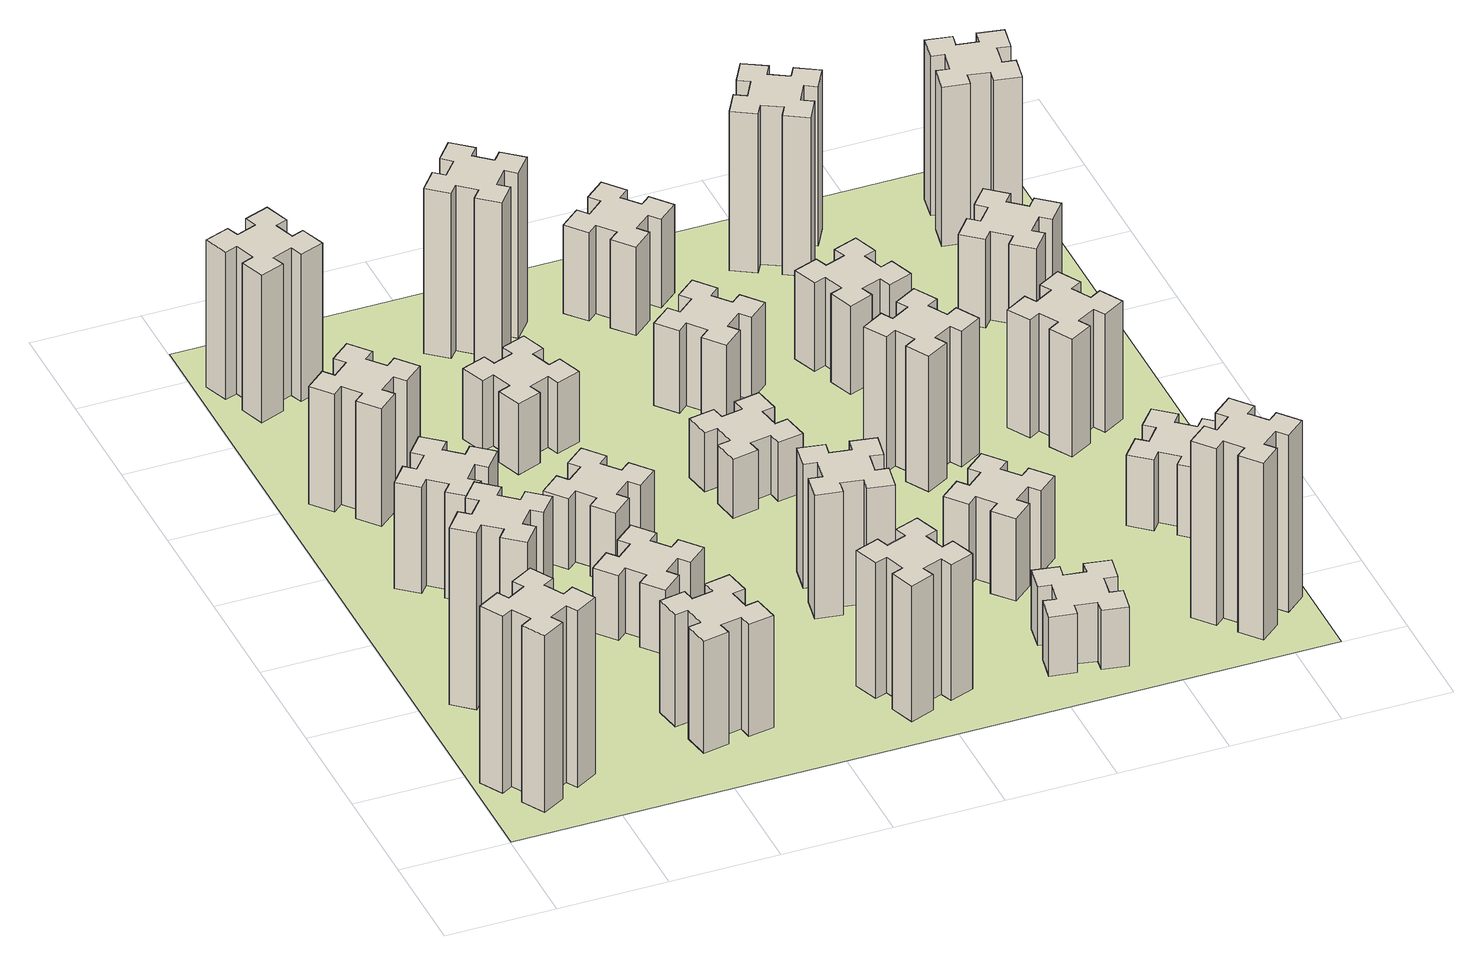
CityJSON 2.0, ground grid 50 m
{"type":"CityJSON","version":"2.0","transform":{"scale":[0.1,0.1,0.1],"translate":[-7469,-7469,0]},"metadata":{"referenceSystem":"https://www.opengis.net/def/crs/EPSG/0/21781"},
"CityObjects":{
"building1":{"type":"Building","attributes":{"class":"1000","function":"1000","usage":"1000","yearOfConstruction":2016,"roofType":"1000","measuredHeight":90,"storeysAboveGround":30,"storeysBelowGround":0},"geometry":[{"type":"Solid","lod":"1","boundaries":[[[[0,1,2,3,4,5,6,7,8,9,10,11,12,13,14,15,16,17,18,19]],[[17,16,20,21]],[[16,15,22,20]],[[15,14,23,22]],[[14,13,24,23]],[[13,12,25,24]],[[12,11,26,25]],[[11,10,27,26]],[[10,9,28,27]],[[9,8,29,28]],[[8,7,30,29]],[[7,6,31,30]],[[6,5,32,31]],[[5,4,33,32]],[[4,3,34,33]],[[3,2,35,34]],[[2,1,36,35]],[[1,0,37,36]],[[0,19,38,37]],[[19,18,39,38]],[[18,17,21,39]],[[24,25,26,27,28,29,30,31,32,33,34,35,36,37,38,39,21,20,22,23]]]]}]},
"building2":{"type":"Building","attributes":{"class":"1000","function":"1000","usage":"1000","yearOfConstruction":2016,"roofType":"1000","measuredHeight":90,"storeysAboveGround":30,"storeysBelowGround":0},"geometry":[{"type":"Solid","lod":"1","boundaries":[[[[40,41,42,43,44,45,46,47,48,49,50,51,52,53,54,55,56,57,58,59]],[[57,56,60,61]],[[56,55,62,60]],[[55,54,63,62]],[[54,53,64,63]],[[53,52,65,64]],[[52,51,66,65]],[[51,50,67,66]],[[50,49,68,67]],[[49,48,69,68]],[[48,47,70,69]],[[47,46,71,70]],[[46,45,72,71]],[[45,44,73,72]],[[44,43,74,73]],[[43,42,75,74]],[[42,41,76,75]],[[41,40,77,76]],[[40,59,78,77]],[[59,58,79,78]],[[58,57,61,79]],[[64,65,66,67,68,69,70,71,72,73,74,75,76,77,78,79,61,60,62,63]]]]}]},
"building3":{"type":"Building","attributes":{"class":"1000","function":"1000","usage":"1000","yearOfConstruction":2016,"roofType":"1000","measuredHeight":54,"storeysAboveGround":30,"storeysBelowGround":0},"geometry":[{"type":"Solid","lod":"1","boundaries":[[[[80,81,82,83,84,85,86,87,88,89,90,91,92,93,94,95,96,97,98,99]],[[97,96,100,101]],[[96,95,102,100]],[[95,94,103,102]],[[94,93,104,103]],[[93,92,105,104]],[[92,91,106,105]],[[91,90,107,106]],[[90,89,108,107]],[[89,88,109,108]],[[88,87,110,109]],[[87,86,111,110]],[[86,85,112,111]],[[85,84,113,112]],[[84,83,114,113]],[[83,82,115,114]],[[82,81,116,115]],[[81,80,117,116]],[[80,99,118,117]],[[99,98,119,118]],[[98,97,101,119]],[[104,105,106,107,108,109,110,111,112,113,114,115,116,117,118,119,101,100,102,103]]]]}]},
"building4":{"type":"Building","attributes":{"class":"1000","function":"1000","usage":"1000","yearOfConstruction":2016,"roofType":"1000","measuredHeight":60,"storeysAboveGround":30,"storeysBelowGround":0},"geometry":[{"type":"Solid","lod":"1","boundaries":[[[[120,121,122,123,124,125,126,127,128,129,130,131,132,133,134,135,136,137,138,139]],[[137,136,140,141]],[[136,135,142,140]],[[135,134,143,142]],[[134,133,144,143]],[[133,132,145,144]],[[132,131,146,145]],[[131,130,147,146]],[[130,129,148,147]],[[129,128,149,148]],[[128,127,150,149]],[[127,126,151,150]],[[126,125,152,151]],[[125,124,153,152]],[[124,123,154,153]],[[123,122,155,154]],[[122,121,156,155]],[[121,120,157,156]],[[120,139,158,157]],[[139,138,159,158]],[[138,137,141,159]],[[144,145,146,147,148,149,150,151,152,153,154,155,156,157,158,159,141,140,142,143]]]]}]},
"building5":{"type":"Building","attributes":{"class":"1000","function":"1000","usage":"1000","yearOfConstruction":2016,"roofType":"1000","measuredHeight":57,"storeysAboveGround":30,"storeysBelowGround":0},"geometry":[{"type":"Solid","lod":"1","boundaries":[[[[160,161,162,163,164,165,166,167,168,169,170,171,172,173,174,175,176,177,178,179]],[[177,176,180,181]],[[176,175,182,180]],[[175,174,183,182]],[[174,173,184,183]],[[173,172,185,184]],[[172,171,186,185]],[[171,170,187,186]],[[170,169,188,187]],[[169,168,189,188]],[[168,167,190,189]],[[167,166,191,190]],[[166,165,192,191]],[[165,164,193,192]],[[164,163,194,193]],[[163,162,195,194]],[[162,161,196,195]],[[161,160,197,196]],[[160,179,198,197]],[[179,178,199,198]],[[178,177,181,199]],[[184,185,186,187,188,189,190,191,192,193,194,195,196,197,198,199,181,180,182,183]]]]}]},
"building6":{"type":"Building","attributes":{"class":"1000","function":"1000","usage":"1000","yearOfConstruction":2016,"roofType":"1000","measuredHeight":75,"storeysAboveGround":30,"storeysBelowGround":0},"geometry":[{"type":"Solid","lod":"1","boundaries":[[[[200,201,202,203,204,205,206,207,208,209,210,211,212,213,214,215,216,217,218,219]],[[217,216,220,221]],[[216,215,222,220]],[[215,214,223,222]],[[214,213,224,223]],[[213,212,225,224]],[[212,211,226,225]],[[211,210,227,226]],[[210,209,228,227]],[[209,208,229,228]],[[208,207,230,229]],[[207,206,231,230]],[[206,205,232,231]],[[205,204,233,232]],[[204,203,234,233]],[[203,202,235,234]],[[202,201,236,235]],[[201,200,237,236]],[[200,219,238,237]],[[219,218,239,238]],[[218,217,221,239]],[[224,225,226,227,228,229,230,231,232,233,234,235,236,237,238,239,221,220,222,223]]]]}]},
"building7":{"type":"Building","attributes":{"class":"1000","function":"1000","usage":"1000","yearOfConstruction":2016,"roofType":"1000","measuredHeight":33,"storeysAboveGround":30,"storeysBelowGround":0},"geometry":[{"type":"Solid","lod":"1","boundaries":[[[[240,241,242,243,244,245,246,247,248,249,250,251,252,253,254,255,256,257,258,259]],[[257,256,260,261]],[[256,255,262,260]],[[255,254,263,262]],[[254,253,264,263]],[[253,252,265,264]],[[252,251,266,265]],[[251,250,267,266]],[[250,249,268,267]],[[249,248,269,268]],[[248,247,270,269]],[[247,246,271,270]],[[246,245,272,271]],[[245,244,273,272]],[[244,243,274,273]],[[243,242,275,274]],[[242,241,276,275]],[[241,240,277,276]],[[240,259,278,277]],[[259,258,279,278]],[[258,257,261,279]],[[264,265,266,267,268,269,270,271,272,273,274,275,276,277,278,279,261,260,262,263]]]]}]},
"building8":{"type":"Building","attributes":{"class":"1000","function":"1000","usage":"1000","yearOfConstruction":2016,"roofType":"1000","measuredHeight":36,"storeysAboveGround":30,"storeysBelowGround":0},"geometry":[{"type":"Solid","lod":"1","boundaries":[[[[280,281,282,283,284,285,286,287,288,289,290,291,292,293,294,295,296,297,298,299]],[[297,296,300,301]],[[296,295,302,300]],[[295,294,303,302]],[[294,293,304,303]],[[293,292,305,304]],[[292,291,306,305]],[[291,290,307,306]],[[290,289,308,307]],[[289,288,309,308]],[[288,287,310,309]],[[287,286,311,310]],[[286,285,312,311]],[[285,284,313,312]],[[284,283,314,313]],[[283,282,315,314]],[[282,281,316,315]],[[281,280,317,316]],[[280,299,318,317]],[[299,298,319,318]],[[298,297,301,319]],[[304,305,306,307,308,309,310,311,312,313,314,315,316,317,318,319,301,300,302,303]]]]}]},
"building9":{"type":"Building","attributes":{"class":"1000","function":"1000","usage":"1000","yearOfConstruction":2016,"roofType":"1000","measuredHeight":36,"storeysAboveGround":30,"storeysBelowGround":0},"geometry":[{"type":"Solid","lod":"1","boundaries":[[[[320,321,322,323,324,325,326,327,328,329,330,331,332,333,334,335,336,337,338,339]],[[337,336,340,341]],[[336,335,342,340]],[[335,334,343,342]],[[334,333,344,343]],[[333,332,345,344]],[[332,331,346,345]],[[331,330,347,346]],[[330,329,348,347]],[[329,328,349,348]],[[328,327,350,349]],[[327,326,351,350]],[[326,325,352,351]],[[325,324,353,352]],[[324,323,354,353]],[[323,322,355,354]],[[322,321,356,355]],[[321,320,357,356]],[[320,339,358,357]],[[339,338,359,358]],[[338,337,341,359]],[[344,345,346,347,348,349,350,351,352,353,354,355,356,357,358,359,341,340,342,343]]]]}]},
"building10":{"type":"Building","attributes":{"class":"1000","function":"1000","usage":"1000","yearOfConstruction":2016,"roofType":"1000","measuredHeight":69,"storeysAboveGround":30,"storeysBelowGround":0},"geometry":[{"type":"Solid","lod":"1","boundaries":[[[[360,361,362,363,364,365,366,367,368,369,370,371,372,373,374,375,376,377,378,379]],[[377,376,380,381]],[[376,375,382,380]],[[375,374,383,382]],[[374,373,384,383]],[[373,372,385,384]],[[372,371,386,385]],[[371,370,387,386]],[[370,369,388,387]],[[369,368,389,388]],[[368,367,390,389]],[[367,366,391,390]],[[366,365,392,391]],[[365,364,393,392]],[[364,363,394,393]],[[363,362,395,394]],[[362,361,396,395]],[[361,360,397,396]],[[360,379,398,397]],[[379,378,399,398]],[[378,377,381,399]],[[384,385,386,387,388,389,390,391,392,393,394,395,396,397,398,399,381,380,382,383]]]]}]},
"building11":{"type":"Building","attributes":{"class":"1000","function":"1000","usage":"1000","yearOfConstruction":2016,"roofType":"1000","measuredHeight":84,"storeysAboveGround":30,"storeysBelowGround":0},"geometry":[{"type":"Solid","lod":"1","boundaries":[[[[400,401,402,403,404,405,406,407,408,409,410,411,412,413,414,415,416,417,418,419]],[[417,416,420,421]],[[416,415,422,420]],[[415,414,423,422]],[[414,413,424,423]],[[413,412,425,424]],[[412,411,426,425]],[[411,410,427,426]],[[410,409,428,427]],[[409,408,429,428]],[[408,407,430,429]],[[407,406,431,430]],[[406,405,432,431]],[[405,404,433,432]],[[404,403,434,433]],[[403,402,435,434]],[[402,401,436,435]],[[401,400,437,436]],[[400,419,438,437]],[[419,418,439,438]],[[418,417,421,439]],[[424,425,426,427,428,429,430,431,432,433,434,435,436,437,438,439,421,420,422,423]]]]}]},
"building12":{"type":"Building","attributes":{"class":"1000","function":"1000","usage":"1000","yearOfConstruction":2016,"roofType":"1000","measuredHeight":63,"storeysAboveGround":30,"storeysBelowGround":0},"geometry":[{"type":"Solid","lod":"1","boundaries":[[[[440,441,442,443,444,445,446,447,448,449,450,451,452,453,454,455,456,457,458,459]],[[457,456,460,461]],[[456,455,462,460]],[[455,454,463,462]],[[454,453,464,463]],[[453,452,465,464]],[[452,451,466,465]],[[451,450,467,466]],[[450,449,468,467]],[[449,448,469,468]],[[448,447,470,469]],[[447,446,471,470]],[[446,445,472,471]],[[445,444,473,472]],[[444,443,474,473]],[[443,442,475,474]],[[442,441,476,475]],[[441,440,477,476]],[[440,459,478,477]],[[459,458,479,478]],[[458,457,461,479]],[[464,465,466,467,468,469,470,471,472,473,474,475,476,477,478,479,461,460,462,463]]]]}]},
"building13":{"type":"Building","attributes":{"class":"1000","function":"1000","usage":"1000","yearOfConstruction":2016,"roofType":"1000","measuredHeight":30,"storeysAboveGround":30,"storeysBelowGround":0},"geometry":[{"type":"Solid","lod":"1","boundaries":[[[[480,481,482,483,484,485,486,487,488,489,490,491,492,493,494,495,496,497,498,499]],[[497,496,500,501]],[[496,495,502,500]],[[495,494,503,502]],[[494,493,504,503]],[[493,492,505,504]],[[492,491,506,505]],[[491,490,507,506]],[[490,489,508,507]],[[489,488,509,508]],[[488,487,510,509]],[[487,486,511,510]],[[486,485,512,511]],[[485,484,513,512]],[[484,483,514,513]],[[483,482,515,514]],[[482,481,516,515]],[[481,480,517,516]],[[480,499,518,517]],[[499,498,519,518]],[[498,497,501,519]],[[504,505,506,507,508,509,510,511,512,513,514,515,516,517,518,519,501,500,502,503]]]]}]},
"building14":{"type":"Building","attributes":{"class":"1000","function":"1000","usage":"1000","yearOfConstruction":2016,"roofType":"1000","measuredHeight":42,"storeysAboveGround":30,"storeysBelowGround":0},"geometry":[{"type":"Solid","lod":"1","boundaries":[[[[520,521,522,523,524,525,526,527,528,529,530,531,532,533,534,535,536,537,538,539]],[[537,536,540,541]],[[536,535,542,540]],[[535,534,543,542]],[[534,533,544,543]],[[533,532,545,544]],[[532,531,546,545]],[[531,530,547,546]],[[530,529,548,547]],[[529,528,549,548]],[[528,527,550,549]],[[527,526,551,550]],[[526,525,552,551]],[[525,524,553,552]],[[524,523,554,553]],[[523,522,555,554]],[[522,521,556,555]],[[521,520,557,556]],[[520,539,558,557]],[[539,538,559,558]],[[538,537,541,559]],[[544,545,546,547,548,549,550,551,552,553,554,555,556,557,558,559,541,540,542,543]]]]}]},
"building15":{"type":"Building","attributes":{"class":"1000","function":"1000","usage":"1000","yearOfConstruction":2016,"roofType":"1000","measuredHeight":30,"storeysAboveGround":30,"storeysBelowGround":0},"geometry":[{"type":"Solid","lod":"1","boundaries":[[[[560,561,562,563,564,565,566,567,568,569,570,571,572,573,574,575,576,577,578,579]],[[577,576,580,581]],[[576,575,582,580]],[[575,574,583,582]],[[574,573,584,583]],[[573,572,585,584]],[[572,571,586,585]],[[571,570,587,586]],[[570,569,588,587]],[[569,568,589,588]],[[568,567,590,589]],[[567,566,591,590]],[[566,565,592,591]],[[565,564,593,592]],[[564,563,594,593]],[[563,562,595,594]],[[562,561,596,595]],[[561,560,597,596]],[[560,579,598,597]],[[579,578,599,598]],[[578,577,581,599]],[[584,585,586,587,588,589,590,591,592,593,594,595,596,597,598,599,581,580,582,583]]]]}]},
"building16":{"type":"Building","attributes":{"class":"1000","function":"1000","usage":"1000","yearOfConstruction":2016,"roofType":"1000","measuredHeight":45,"storeysAboveGround":30,"storeysBelowGround":0},"geometry":[{"type":"Solid","lod":"1","boundaries":[[[[600,601,602,603,604,605,606,607,608,609,610,611,612,613,614,615,616,617,618,619]],[[617,616,620,621]],[[616,615,622,620]],[[615,614,623,622]],[[614,613,624,623]],[[613,612,625,624]],[[612,611,626,625]],[[611,610,627,626]],[[610,609,628,627]],[[609,608,629,628]],[[608,607,630,629]],[[607,606,631,630]],[[606,605,632,631]],[[605,604,633,632]],[[604,603,634,633]],[[603,602,635,634]],[[602,601,636,635]],[[601,600,637,636]],[[600,619,638,637]],[[619,618,639,638]],[[618,617,621,639]],[[624,625,626,627,628,629,630,631,632,633,634,635,636,637,638,639,621,620,622,623]]]]}]},
"building17":{"type":"Building","attributes":{"class":"1000","function":"1000","usage":"1000","yearOfConstruction":2016,"roofType":"1000","measuredHeight":42,"storeysAboveGround":30,"storeysBelowGround":0},"geometry":[{"type":"Solid","lod":"1","boundaries":[[[[640,641,642,643,644,645,646,647,648,649,650,651,652,653,654,655,656,657,658,659]],[[657,656,660,661]],[[656,655,662,660]],[[655,654,663,662]],[[654,653,664,663]],[[653,652,665,664]],[[652,651,666,665]],[[651,650,667,666]],[[650,649,668,667]],[[649,648,669,668]],[[648,647,670,669]],[[647,646,671,670]],[[646,645,672,671]],[[645,644,673,672]],[[644,643,674,673]],[[643,642,675,674]],[[642,641,676,675]],[[641,640,677,676]],[[640,659,678,677]],[[659,658,679,678]],[[658,657,661,679]],[[664,665,666,667,668,669,670,671,672,673,674,675,676,677,678,679,661,660,662,663]]]]}]},
"building18":{"type":"Building","attributes":{"class":"1000","function":"1000","usage":"1000","yearOfConstruction":2016,"roofType":"1000","measuredHeight":69,"storeysAboveGround":30,"storeysBelowGround":0},"geometry":[{"type":"Solid","lod":"1","boundaries":[[[[680,681,682,683,684,685,686,687,688,689,690,691,692,693,694,695,696,697,698,699]],[[697,696,700,701]],[[696,695,702,700]],[[695,694,703,702]],[[694,693,704,703]],[[693,692,705,704]],[[692,691,706,705]],[[691,690,707,706]],[[690,689,708,707]],[[689,688,709,708]],[[688,687,710,709]],[[687,686,711,710]],[[686,685,712,711]],[[685,684,713,712]],[[684,683,714,713]],[[683,682,715,714]],[[682,681,716,715]],[[681,680,717,716]],[[680,699,718,717]],[[699,698,719,718]],[[698,697,701,719]],[[704,705,706,707,708,709,710,711,712,713,714,715,716,717,718,719,701,700,702,703]]]]}]},
"building19":{"type":"Building","attributes":{"class":"1000","function":"1000","usage":"1000","yearOfConstruction":2016,"roofType":"1000","measuredHeight":45,"storeysAboveGround":30,"storeysBelowGround":0},"geometry":[{"type":"Solid","lod":"1","boundaries":[[[[720,721,722,723,724,725,726,727,728,729,730,731,732,733,734,735,736,737,738,739]],[[737,736,740,741]],[[736,735,742,740]],[[735,734,743,742]],[[734,733,744,743]],[[733,732,745,744]],[[732,731,746,745]],[[731,730,747,746]],[[730,729,748,747]],[[729,728,749,748]],[[728,727,750,749]],[[727,726,751,750]],[[726,725,752,751]],[[725,724,753,752]],[[724,723,754,753]],[[723,722,755,754]],[[722,721,756,755]],[[721,720,757,756]],[[720,739,758,757]],[[739,738,759,758]],[[738,737,741,759]],[[744,745,746,747,748,749,750,751,752,753,754,755,756,757,758,759,741,740,742,743]]]]}]},
"building20":{"type":"Building","attributes":{"class":"1000","function":"1000","usage":"1000","yearOfConstruction":2016,"roofType":"1000","measuredHeight":90,"storeysAboveGround":30,"storeysBelowGround":0},"geometry":[{"type":"Solid","lod":"1","boundaries":[[[[760,761,762,763,764,765,766,767,768,769,770,771,772,773,774,775,776,777,778,779]],[[777,776,780,781]],[[776,775,782,780]],[[775,774,783,782]],[[774,773,784,783]],[[773,772,785,784]],[[772,771,786,785]],[[771,770,787,786]],[[770,769,788,787]],[[769,768,789,788]],[[768,767,790,789]],[[767,766,791,790]],[[766,765,792,791]],[[765,764,793,792]],[[764,763,794,793]],[[763,762,795,794]],[[762,761,796,795]],[[761,760,797,796]],[[760,779,798,797]],[[779,778,799,798]],[[778,777,781,799]],[[784,785,786,787,788,789,790,791,792,793,794,795,796,797,798,799,781,780,782,783]]]]}]},
"building21":{"type":"Building","attributes":{"class":"1000","function":"1000","usage":"1000","yearOfConstruction":2016,"roofType":"1000","measuredHeight":81,"storeysAboveGround":30,"storeysBelowGround":0},"geometry":[{"type":"Solid","lod":"1","boundaries":[[[[800,801,802,803,804,805,806,807,808,809,810,811,812,813,814,815,816,817,818,819]],[[817,816,820,821]],[[816,815,822,820]],[[815,814,823,822]],[[814,813,824,823]],[[813,812,825,824]],[[812,811,826,825]],[[811,810,827,826]],[[810,809,828,827]],[[809,808,829,828]],[[808,807,830,829]],[[807,806,831,830]],[[806,805,832,831]],[[805,804,833,832]],[[804,803,834,833]],[[803,802,835,834]],[[802,801,836,835]],[[801,800,837,836]],[[800,819,838,837]],[[819,818,839,838]],[[818,817,821,839]],[[824,825,826,827,828,829,830,831,832,833,834,835,836,837,838,839,821,820,822,823]]]]}]},
"building22":{"type":"Building","attributes":{"class":"1000","function":"1000","usage":"1000","yearOfConstruction":2016,"roofType":"1000","measuredHeight":36,"storeysAboveGround":30,"storeysBelowGround":0},"geometry":[{"type":"Solid","lod":"1","boundaries":[[[[840,841,842,843,844,845,846,847,848,849,850,851,852,853,854,855,856,857,858,859]],[[857,856,860,861]],[[856,855,862,860]],[[855,854,863,862]],[[854,853,864,863]],[[853,852,865,864]],[[852,851,866,865]],[[851,850,867,866]],[[850,849,868,867]],[[849,848,869,868]],[[848,847,870,869]],[[847,846,871,870]],[[846,845,872,871]],[[845,844,873,872]],[[844,843,874,873]],[[843,842,875,874]],[[842,841,876,875]],[[841,840,877,876]],[[840,859,878,877]],[[859,858,879,878]],[[858,857,861,879]],[[864,865,866,867,868,869,870,871,872,873,874,875,876,877,878,879,861,860,862,863]]]]}]},
"building23":{"type":"Building","attributes":{"class":"1000","function":"1000","usage":"1000","yearOfConstruction":2016,"roofType":"1000","measuredHeight":60,"storeysAboveGround":30,"storeysBelowGround":0},"geometry":[{"type":"Solid","lod":"1","boundaries":[[[[880,881,882,883,884,885,886,887,888,889,890,891,892,893,894,895,896,897,898,899]],[[897,896,900,901]],[[896,895,902,900]],[[895,894,903,902]],[[894,893,904,903]],[[893,892,905,904]],[[892,891,906,905]],[[891,890,907,906]],[[890,889,908,907]],[[889,888,909,908]],[[888,887,910,909]],[[887,886,911,910]],[[886,885,912,911]],[[885,884,913,912]],[[884,883,914,913]],[[883,882,915,914]],[[882,881,916,915]],[[881,880,917,916]],[[880,899,918,917]],[[899,898,919,918]],[[898,897,901,919]],[[904,905,906,907,908,909,910,911,912,913,914,915,916,917,918,919,901,900,902,903]]]]}]},
"building24":{"type":"Building","attributes":{"class":"1000","function":"1000","usage":"1000","yearOfConstruction":2016,"roofType":"1000","measuredHeight":45,"storeysAboveGround":30,"storeysBelowGround":0},"geometry":[{"type":"Solid","lod":"1","boundaries":[[[[920,921,922,923,924,925,926,927,928,929,930,931,932,933,934,935,936,937,938,939]],[[937,936,940,941]],[[936,935,942,940]],[[935,934,943,942]],[[934,933,944,943]],[[933,932,945,944]],[[932,931,946,945]],[[931,930,947,946]],[[930,929,948,947]],[[929,928,949,948]],[[928,927,950,949]],[[927,926,951,950]],[[926,925,952,951]],[[925,924,953,952]],[[924,923,954,953]],[[923,922,955,954]],[[922,921,956,955]],[[921,920,957,956]],[[920,939,958,957]],[[939,938,959,958]],[[938,937,941,959]],[[944,945,946,947,948,949,950,951,952,953,954,955,956,957,958,959,941,940,942,943]]]]}]},
"building25":{"type":"Building","attributes":{"class":"1000","function":"1000","usage":"1000","yearOfConstruction":2016,"roofType":"1000","measuredHeight":81,"storeysAboveGround":30,"storeysBelowGround":0},"geometry":[{"type":"Solid","lod":"1","boundaries":[[[[960,961,962,963,964,965,966,967,968,969,970,971,972,973,974,975,976,977,978,979]],[[977,976,980,981]],[[976,975,982,980]],[[975,974,983,982]],[[974,973,984,983]],[[973,972,985,984]],[[972,971,986,985]],[[971,970,987,986]],[[970,969,988,987]],[[969,968,989,988]],[[968,967,990,989]],[[967,966,991,990]],[[966,965,992,991]],[[965,964,993,992]],[[964,963,994,993]],[[963,962,995,994]],[[962,961,996,995]],[[961,960,997,996]],[[960,979,998,997]],[[979,978,999,998]],[[978,977,981,999]],[[984,985,986,987,988,989,990,991,992,993,994,995,996,997,998,999,981,980,982,983]]]]}]},
"landuse1":{"type":"LandUse","attributes":{"name":"plot1","function":"1010"},"geometry":[{"type":"MultiSurface","lod":"1","boundaries":[[[1000,1001,1002,1003]]]}]}
},
"vertices":[
[155,364,0],[205,277,0],[153,247,0],[213,143,0],[317,203,0],[287,255,0],[374,305,0],[404,253,0],[508,313,0],[448,417,0],[396,387,0],[346,474,0],[398,504,0],[338,608,0],[234,548,0],[264,496,0],[177,446,0],[147,498,0],[43,438,0],[103,334,0],[177,446,900],[147,498,900],[264,496,900],[234,548,900],[338,608,900],[398,504,900],[346,474,900],[396,387,900],[448,417,900],[508,313,900],[404,253,900],[374,305,900],[287,255,900],[317,203,900],[213,143,900],[153,247,900],[205,277,900],[155,364,900],[103,334,900],[43,438,900],
[484,1067,0],[408,1132,0],[446,1178,0],[354,1255,0],[277,1163,0],[323,1124,0],[259,1048,0],[213,1086,0],[136,994,0],[228,917,0],[266,963,0],[343,899,0],[304,853,0],[396,776,0],[473,868,0],[427,906,0],[492,983,0],[538,944,0],[615,1036,0],[523,1113,0],[492,983,900],[538,944,900],[427,906,900],[473,868,900],[396,776,900],[304,853,900],[343,899,900],[266,963,900],[228,917,900],[136,994,900],[213,1086,900],[259,1048,900],[323,1124,900],[277,1163,900],[354,1255,900],[446,1178,900],[408,1132,900],[484,1067,900],[523,1113,900],[615,1036,900],
[584,1907,0],[508,1972,0],[546,2018,0],[454,2095,0],[377,2003,0],[423,1964,0],[359,1888,0],[313,1926,0],[236,1834,0],[328,1757,0],[366,1803,0],[443,1739,0],[404,1693,0],[496,1616,0],[573,1708,0],[527,1746,0],[592,1823,0],[638,1784,0],[715,1876,0],[623,1953,0],[592,1823,540],[638,1784,540],[527,1746,540],[573,1708,540],[496,1616,540],[404,1693,540],[443,1739,540],[366,1803,540],[328,1757,540],[236,1834,540],[313,1926,540],[359,1888,540],[423,1964,540],[377,2003,540],[454,2095,540],[546,2018,540],[508,1972,540],[584,1907,540],[623,1953,540],[715,1876,540],
[492,2528,0],[427,2604,0],[473,2643,0],[396,2735,0],[304,2658,0],[343,2612,0],[266,2547,0],[228,2593,0],[136,2516,0],[213,2424,0],[259,2463,0],[323,2386,0],[277,2348,0],[354,2256,0],[446,2333,0],[408,2379,0],[484,2443,0],[523,2397,0],[615,2474,0],[538,2566,0],[484,2443,600],[523,2397,600],[408,2379,600],[446,2333,600],[354,2256,600],[277,2348,600],[323,2386,600],[259,2463,600],[213,2424,600],[136,2516,600],[228,2593,600],[266,2547,600],[343,2612,600],[304,2658,600],[396,2735,600],[473,2643,600],[427,2604,600],[492,2528,600],[538,2566,600],[615,2474,600],
[1085,358,0],[1184,376,0],[1194,317,0],[1312,337,0],[1291,456,0],[1232,445,0],[1215,544,0],[1274,554,0],[1253,672,0],[1135,651,0],[1145,592,0],[1047,575,0],[1037,634,0],[918,613,0],[939,495,0],[998,505,0],[1016,407,0],[957,397,0],[977,278,0],[1096,299,0],[1016,407,570],[957,397,570],[998,505,570],[939,495,570],[918,613,570],[1037,634,570],[1047,575,570],[1145,592,570],[1135,651,570],[1253,672,570],[1274,554,570],[1215,544,570],[1232,445,570],[1291,456,570],[1312,337,570],[1194,317,570],[1184,376,570],[1085,358,570],[1096,299,570],[977,278,570],
[155,3345,0],[189,3251,0],[133,3230,0],[174,3117,0],[287,3159,0],[266,3215,0],[360,3249,0],[380,3193,0],[493,3234,0],[452,3347,0],[396,3326,0],[362,3420,0],[418,3440,0],[377,3553,0],[264,3512,0],[285,3456,0],[191,3422,0],[170,3478,0],[57,3437,0],[99,3324,0],[191,3422,750],[170,3478,750],[285,3456,750],[264,3512,750],[377,3553,750],[418,3440,750],[362,3420,750],[396,3326,750],[452,3347,750],[493,3234,750],[380,3193,750],[360,3249,750],[266,3215,750],[287,3159,750],[174,3117,750],[133,3230,750],[189,3251,750],[155,3345,750],[99,3324,750],[57,3437,750],
[1083,1332,0],[1006,1267,0],[968,1313,0],[876,1236,0],[953,1144,0],[999,1183,0],[1063,1106,0],[1017,1068,0],[1094,976,0],[1186,1053,0],[1148,1099,0],[1224,1163,0],[1263,1117,0],[1355,1194,0],[1278,1286,0],[1232,1248,0],[1167,1324,0],[1213,1363,0],[1136,1455,0],[1044,1378,0],[1167,1324,330],[1213,1363,330],[1232,1248,330],[1278,1286,330],[1355,1194,330],[1263,1117,330],[1224,1163,330],[1148,1099,330],[1186,1053,330],[1094,976,330],[1017,1068,330],[1063,1106,330],[999,1183,330],[953,1144,330],[876,1236,330],[968,1313,330],[1006,1267,330],[1083,1332,330],[1044,1378,330],[1136,1455,330],
[999,1723,0],[1063,1646,0],[1017,1608,0],[1094,1516,0],[1186,1593,0],[1148,1639,0],[1224,1703,0],[1263,1657,0],[1355,1734,0],[1278,1826,0],[1232,1788,0],[1167,1864,0],[1213,1903,0],[1136,1995,0],[1044,1918,0],[1083,1872,0],[1006,1807,0],[968,1853,0],[876,1776,0],[953,1684,0],[1006,1807,360],[968,1853,360],[1083,1872,360],[1044,1918,360],[1136,1995,360],[1213,1903,360],[1167,1864,360],[1232,1788,360],[1278,1826,360],[1355,1734,360],[1263,1657,360],[1224,1703,360],[1148,1639,360],[1186,1593,360],[1094,1516,360],[1017,1608,360],[1063,1646,360],[999,1723,360],[953,1684,360],[876,1776,360],
[1125,2716,0],[1031,2682,0],[1010,2738,0],[897,2697,0],[939,2584,0],[995,2605,0],[1029,2511,0],[973,2490,0],[1014,2377,0],[1127,2419,0],[1106,2475,0],[1200,2509,0],[1220,2453,0],[1333,2494,0],[1292,2607,0],[1236,2586,0],[1202,2680,0],[1258,2700,0],[1217,2813,0],[1104,2772,0],[1202,2680,360],[1258,2700,360],[1236,2586,360],[1292,2607,360],[1333,2494,360],[1220,2453,360],[1200,2509,360],[1106,2475,360],[1127,2419,360],[1014,2377,360],[973,2490,360],[1029,2511,360],[995,2605,360],[939,2584,360],[897,2697,360],[1010,2738,360],[1031,2682,360],[1125,2716,360],[1104,2772,360],[1217,2813,360],
[1965,496,0],[1871,462,0],[1850,518,0],[1737,477,0],[1779,364,0],[1835,385,0],[1869,291,0],[1813,270,0],[1854,157,0],[1967,199,0],[1946,255,0],[2040,289,0],[2060,233,0],[2173,274,0],[2132,387,0],[2076,366,0],[2042,460,0],[2098,480,0],[2057,593,0],[1944,552,0],[2042,460,690],[2098,480,690],[2076,366,690],[2132,387,690],[2173,274,690],[2060,233,690],[2040,289,690],[1946,255,690],[1967,199,690],[1854,157,690],[1813,270,690],[1869,291,690],[1835,385,690],[1779,364,690],[1737,477,690],[1850,518,690],[1871,462,690],[1965,496,690],[1944,552,690],[2057,593,690],
[1106,3283,0],[1183,3219,0],[1144,3173,0],[1236,3096,0],[1313,3188,0],[1267,3226,0],[1332,3303,0],[1378,3264,0],[1455,3356,0],[1363,3433,0],[1324,3387,0],[1248,3452,0],[1286,3498,0],[1194,3575,0],[1117,3483,0],[1163,3444,0],[1099,3368,0],[1053,3406,0],[976,3314,0],[1068,3237,0],[1099,3368,840],[1053,3406,840],[1163,3444,840],[1117,3483,840],[1194,3575,840],[1286,3498,840],[1248,3452,840],[1324,3387,840],[1363,3433,840],[1455,3356,840],[1378,3264,840],[1332,3303,840],[1267,3226,840],[1313,3188,840],[1236,3096,840],[1144,3173,840],[1183,3219,840],[1106,3283,840],[1068,3237,840],[976,3314,840],
[2055,1047,0],[2072,1145,0],[2131,1135,0],[2152,1253,0],[2034,1274,0],[2024,1215,0],[1925,1232,0],[1936,1291,0],[1817,1312,0],[1797,1194,0],[1856,1184,0],[1838,1085,0],[1779,1096,0],[1758,977,0],[1877,957,0],[1887,1016,0],[1985,998,0],[1975,939,0],[2093,918,0],[2114,1037,0],[1985,998,630],[1975,939,630],[1887,1016,630],[1877,957,630],[1758,977,630],[1779,1096,630],[1838,1085,630],[1856,1184,630],[1797,1194,630],[1817,1312,630],[1936,1291,630],[1925,1232,630],[2024,1215,630],[2034,1274,630],[2152,1253,630],[2131,1135,630],[2072,1145,630],[2055,1047,630],[2114,1037,630],[2093,918,630],
[1972,1925,0],[1955,2024,0],[2014,2034,0],[1993,2152,0],[1875,2131,0],[1885,2072,0],[1787,2055,0],[1777,2114,0],[1658,2093,0],[1679,1975,0],[1738,1985,0],[1756,1887,0],[1697,1877,0],[1717,1758,0],[1836,1779,0],[1825,1838,0],[1924,1856,0],[1934,1797,0],[2052,1817,0],[2031,1936,0],[1924,1856,300],[1934,1797,300],[1825,1838,300],[1836,1779,300],[1717,1758,300],[1697,1877,300],[1756,1887,300],[1738,1985,300],[1679,1975,300],[1658,2093,300],[1777,2114,300],[1787,2055,300],[1885,2072,300],[1875,2131,300],[1993,2152,300],[2014,2034,300],[1955,2024,300],[1972,1925,300],[2031,1936,300],[2052,1817,300],
[1988,2479,0],[2064,2543,0],[2103,2497,0],[2195,2574,0],[2118,2666,0],[2072,2628,0],[2007,2704,0],[2053,2743,0],[1976,2835,0],[1884,2758,0],[1923,2712,0],[1846,2647,0],[1808,2693,0],[1716,2616,0],[1793,2524,0],[1839,2563,0],[1903,2486,0],[1857,2448,0],[1934,2356,0],[2026,2433,0],[1903,2486,420],[1857,2448,420],[1839,2563,420],[1793,2524,420],[1716,2616,420],[1808,2693,420],[1846,2647,420],[1923,2712,420],[1884,2758,420],[1976,2835,420],[2053,2743,420],[2007,2704,420],[2072,2628,420],[2118,2666,420],[2195,2574,420],[2103,2497,420],[2064,2543,420],[1988,2479,420],[2026,2433,420],[1934,2356,420],
[2596,444,0],[2578,345,0],[2519,356,0],[2498,237,0],[2617,217,0],[2627,276,0],[2725,258,0],[2715,199,0],[2833,178,0],[2854,297,0],[2795,307,0],[2812,405,0],[2871,395,0],[2892,513,0],[2774,534,0],[2764,475,0],[2665,492,0],[2676,551,0],[2557,572,0],[2537,454,0],[2665,492,300],[2676,551,300],[2764,475,300],[2774,534,300],[2892,513,300],[2871,395,300],[2812,405,300],[2795,307,300],[2854,297,300],[2833,178,300],[2715,199,300],[2725,258,300],[2627,276,300],[2617,217,300],[2498,237,300],[2519,356,300],[2578,345,300],[2596,444,300],[2537,454,300],[2557,572,300],
[1972,3368,0],[1907,3444,0],[1953,3483,0],[1876,3575,0],[1784,3498,0],[1823,3452,0],[1746,3387,0],[1708,3433,0],[1616,3356,0],[1693,3264,0],[1739,3303,0],[1803,3226,0],[1757,3188,0],[1834,3096,0],[1926,3173,0],[1888,3219,0],[1964,3283,0],[2003,3237,0],[2095,3314,0],[2018,3406,0],[1964,3283,450],[2003,3237,450],[1888,3219,450],[1926,3173,450],[1834,3096,450],[1757,3188,450],[1803,3226,450],[1739,3303,450],[1693,3264,450],[1616,3356,450],[1708,3433,450],[1746,3387,450],[1823,3452,450],[1784,3498,450],[1876,3575,450],[1953,3483,450],[1907,3444,450],[1972,3368,450],[2018,3406,450],[2095,3314,450],
[2628,899,0],[2704,963,0],[2743,917,0],[2835,994,0],[2758,1086,0],[2712,1048,0],[2647,1124,0],[2693,1163,0],[2616,1255,0],[2524,1178,0],[2563,1132,0],[2486,1067,0],[2448,1113,0],[2356,1036,0],[2433,944,0],[2479,983,0],[2543,906,0],[2497,868,0],[2574,776,0],[2666,853,0],[2543,906,420],[2497,868,420],[2479,983,420],[2433,944,420],[2356,1036,420],[2448,1113,420],[2486,1067,420],[2563,1132,420],[2524,1178,420],[2616,1255,420],[2693,1163,420],[2647,1124,420],[2712,1048,420],[2758,1086,420],[2835,994,420],[2743,917,420],[2704,963,420],[2628,899,420],[2666,853,420],[2574,776,420],
[2607,1735,0],[2694,1785,0],[2724,1733,0],[2828,1793,0],[2768,1897,0],[2716,1867,0],[2666,1954,0],[2718,1984,0],[2658,2088,0],[2554,2028,0],[2584,1976,0],[2497,1926,0],[2467,1978,0],[2363,1918,0],[2423,1814,0],[2475,1844,0],[2525,1757,0],[2473,1727,0],[2533,1623,0],[2637,1683,0],[2525,1757,690],[2473,1727,690],[2475,1844,690],[2423,1814,690],[2363,1918,690],[2467,1978,690],[2497,1926,690],[2584,1976,690],[2554,2028,690],[2658,2088,690],[2718,1984,690],[2666,1954,690],[2716,1867,690],[2768,1897,690],[2828,1793,690],[2724,1733,690],[2694,1785,690],[2607,1735,690],[2637,1683,690],[2533,1623,690],
[2586,2475,0],[2680,2509,0],[2700,2453,0],[2813,2494,0],[2772,2607,0],[2716,2586,0],[2682,2680,0],[2738,2700,0],[2697,2813,0],[2584,2772,0],[2605,2716,0],[2511,2682,0],[2490,2738,0],[2377,2697,0],[2419,2584,0],[2475,2605,0],[2509,2511,0],[2453,2490,0],[2494,2377,0],[2607,2419,0],[2509,2511,450],[2453,2490,450],[2475,2605,450],[2419,2584,450],[2377,2697,450],[2490,2738,450],[2511,2682,450],[2605,2716,450],[2584,2772,450],[2697,2813,450],[2738,2700,450],[2682,2680,450],[2716,2586,450],[2772,2607,450],[2813,2494,450],[2700,2453,450],[2680,2509,450],[2586,2475,450],[2607,2419,450],[2494,2377,450],
[3468,259,0],[3544,323,0],[3583,277,0],[3675,354,0],[3598,446,0],[3552,408,0],[3487,484,0],[3533,523,0],[3456,615,0],[3364,538,0],[3403,492,0],[3326,427,0],[3288,473,0],[3196,396,0],[3273,304,0],[3319,343,0],[3383,266,0],[3337,228,0],[3414,136,0],[3506,213,0],[3383,266,900],[3337,228,900],[3319,343,900],[3273,304,900],[3196,396,900],[3288,473,900],[3326,427,900],[3403,492,900],[3364,538,900],[3456,615,900],[3533,523,900],[3487,484,900],[3552,408,900],[3598,446,900],[3675,354,900],[3583,277,900],[3544,323,900],[3468,259,900],[3506,213,900],[3414,136,900],
[2694,3506,0],[2607,3556,0],[2637,3608,0],[2533,3668,0],[2473,3564,0],[2525,3534,0],[2475,3447,0],[2423,3477,0],[2363,3373,0],[2467,3313,0],[2497,3365,0],[2584,3315,0],[2554,3263,0],[2658,3203,0],[2718,3307,0],[2666,3337,0],[2716,3424,0],[2768,3394,0],[2828,3498,0],[2724,3558,0],[2716,3424,810],[2768,3394,810],[2666,3337,810],[2718,3307,810],[2658,3203,810],[2554,3263,810],[2584,3315,810],[2497,3365,810],[2467,3313,810],[2363,3373,810],[2423,3477,810],[2475,3447,810],[2525,3534,810],[2473,3564,810],[2533,3668,810],[2637,3608,810],[2607,3556,810],[2694,3506,810],[2724,3558,810],[2828,3498,810],
[3487,1006,0],[3552,1083,0],[3598,1044,0],[3675,1136,0],[3583,1213,0],[3544,1167,0],[3468,1232,0],[3506,1278,0],[3414,1355,0],[3337,1263,0],[3383,1224,0],[3319,1148,0],[3273,1186,0],[3196,1094,0],[3288,1017,0],[3326,1063,0],[3403,999,0],[3364,953,0],[3456,876,0],[3533,968,0],[3403,999,360],[3364,953,360],[3326,1063,360],[3288,1017,360],[3196,1094,360],[3273,1186,360],[3319,1148,360],[3383,1224,360],[3337,1263,360],[3414,1355,360],[3506,1278,360],[3468,1232,360],[3544,1167,360],[3583,1213,360],[3675,1136,360],[3598,1044,360],[3552,1083,360],[3487,1006,360],[3533,968,360],[3456,876,360],
[3224,1976,0],[3137,1926,0],[3107,1978,0],[3003,1918,0],[3063,1814,0],[3115,1844,0],[3165,1757,0],[3113,1727,0],[3173,1623,0],[3277,1683,0],[3247,1735,0],[3334,1785,0],[3364,1733,0],[3468,1793,0],[3408,1897,0],[3356,1867,0],[3306,1954,0],[3358,1984,0],[3298,2088,0],[3194,2028,0],[3306,1954,600],[3358,1984,600],[3356,1867,600],[3408,1897,600],[3468,1793,600],[3364,1733,600],[3334,1785,600],[3247,1735,600],[3277,1683,600],[3173,1623,600],[3113,1727,600],[3165,1757,600],[3115,1844,600],[3063,1814,600],[3003,1918,600],[3107,1978,600],[3137,1926,600],[3224,1976,600],[3194,2028,600],[3298,2088,600],
[3444,2747,0],[3368,2812,0],[3406,2858,0],[3314,2935,0],[3237,2843,0],[3283,2804,0],[3219,2728,0],[3173,2766,0],[3096,2674,0],[3188,2597,0],[3226,2643,0],[3303,2579,0],[3264,2533,0],[3356,2456,0],[3433,2548,0],[3387,2586,0],[3452,2663,0],[3498,2624,0],[3575,2716,0],[3483,2793,0],[3452,2663,450],[3498,2624,450],[3387,2586,450],[3433,2548,450],[3356,2456,450],[3264,2533,450],[3303,2579,450],[3226,2643,450],[3188,2597,450],[3096,2674,450],[3173,2766,450],[3219,2728,450],[3283,2804,450],[3237,2843,450],[3314,2935,450],[3406,2858,450],[3368,2812,450],[3444,2747,450],[3483,2793,450],[3575,2716,450],
[3535,3267,0],[3552,3365,0],[3611,3355,0],[3632,3473,0],[3514,3494,0],[3504,3435,0],[3405,3452,0],[3416,3511,0],[3297,3532,0],[3277,3414,0],[3336,3404,0],[3318,3305,0],[3259,3316,0],[3238,3197,0],[3357,3177,0],[3367,3236,0],[3465,3218,0],[3455,3159,0],[3573,3138,0],[3594,3257,0],[3465,3218,810],[3455,3159,810],[3367,3236,810],[3357,3177,810],[3238,3197,810],[3259,3316,810],[3318,3305,810],[3336,3404,810],[3277,3414,810],[3297,3532,810],[3416,3511,810],[3405,3452,810],[3504,3435,810],[3514,3494,810],[3632,3473,810],[3611,3355,810],[3552,3365,810],[3535,3267,810],[3594,3257,810],[3573,3138,810],
[5,3705,0],[3705,3705,0],[3705,5,0],[5,5,0]
]}
